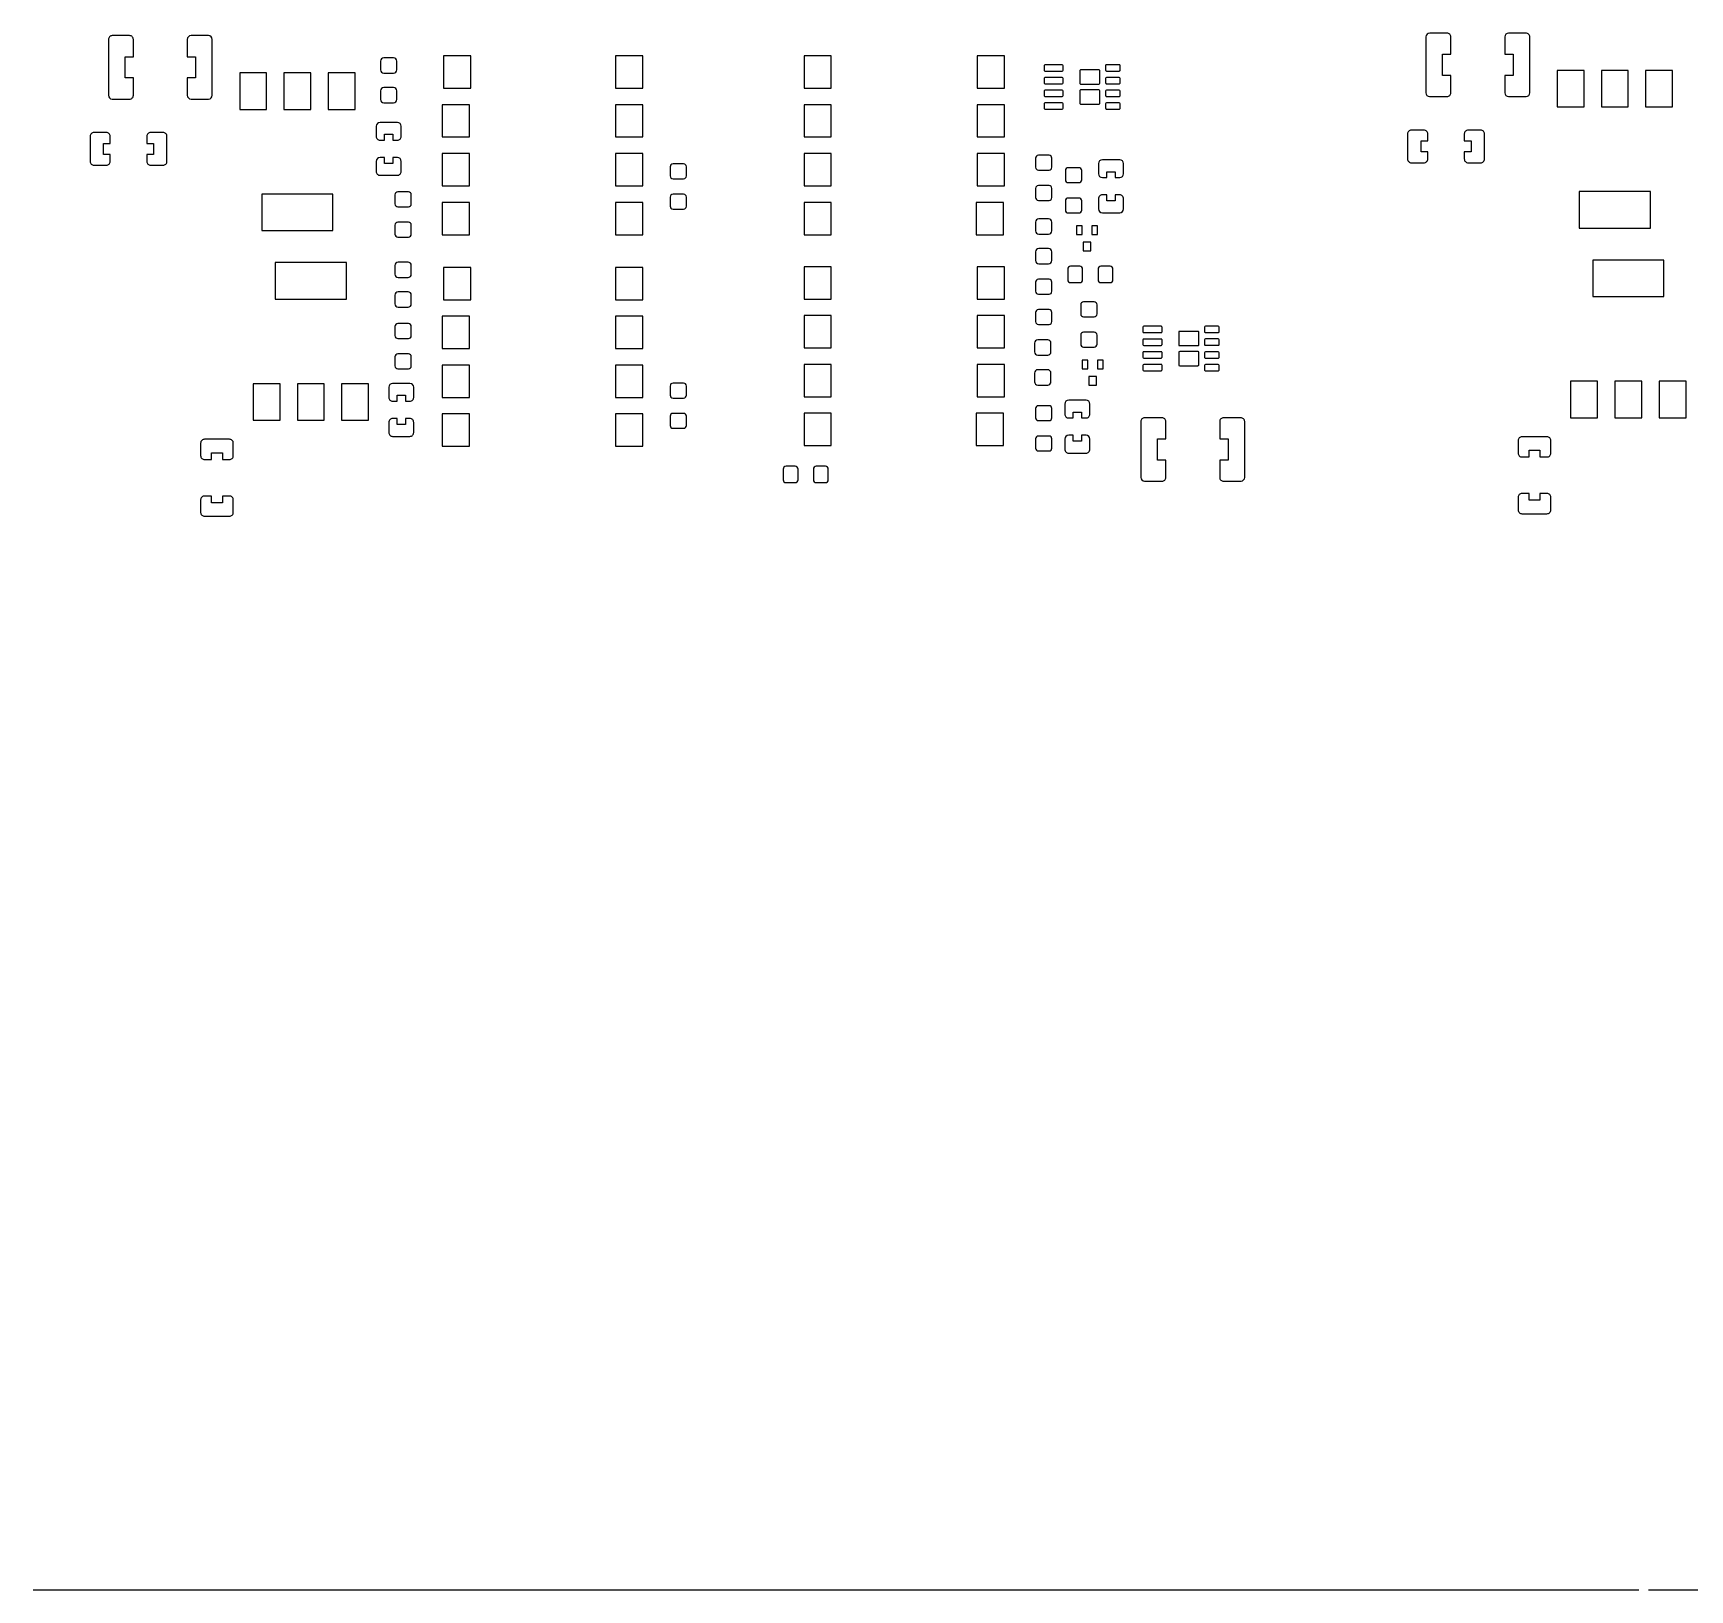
# Model space of a CAD drawing. Extents: x -210 to 210, y -160 to 160.
# Drawn here: x 42.2 to 128.4, y -160 to -79 of the extents above; entities that cross this region are included whole.
import ezdxf

# ---------------------------------------------------------------- set-up
doc = ezdxf.new("R2010")
doc.units = 0
doc.header["$MEASUREMENT"] = 0
doc.layers.get('0').update_dxf_attribs({"linetype": 'CONTINUOUS'})

msp = doc.modelspace()

# ---------------------------------------------------------------- linework, layer by layer
for points in [[(47.463999, -79.38, 0.415073), (47.263999, -79.18), (47.263999, -79.18), (46.365, -79.18), (46.365, -79.18, 0.415151), (46.163999, -79.38), (46.163999, -79.38), (46.163999, -82.28), (46.163999, -82.28, 0.396226), (46.351997, -82.48), (46.351997, -82.48), (47.263999, -82.48), (47.263999, -82.48, 0.415066), (47.463999, -82.28), (47.463999, -82.28), (47.463999, -81.38), (47.463999, -81.38), (47.031001, -81.38), (47.031001, -81.38), (47.031001, -80.28), (47.031001, -80.28), (47.463999, -80.28), (47.463999, -80.28), (47.463999, -79.38)], [(51.565, -79.38, 0.413685), (51.365, -79.18), (51.365, -79.18), (50.463999, -79.18), (50.463999, -79.18, 0.413664), (50.265, -79.38), (50.265, -79.38), (50.265, -80.28), (50.265, -80.28), (50.698003, -80.28), (50.698003, -80.28), (50.698003, -81.38), (50.698003, -81.38), (50.265, -81.38), (50.265, -81.38), (50.265, -82.28), (50.265, -82.28, 0.413628), (50.463999, -82.48), (50.463999, -82.48), (51.376997, -82.48), (51.376997, -82.48, 0.396233), (51.565, -82.28), (51.565, -82.28), (51.565, -79.38)], [(115.974004, -79.25, 0.415137), (115.773994, -79.049995), (115.773994, -79.049995), (114.873994, -79.049995), (114.873994, -79.049995, 0.413678), (114.675, -79.25), (114.675, -79.25), (114.675, -82.15), (114.675, -82.15, 0.396227), (114.862002, -82.35), (114.862002, -82.35), (115.773994, -82.35), (115.773994, -82.35, 0.415101), (115.974004, -82.15), (115.974004, -82.15), (115.974004, -81.249995), (115.974004, -81.249995), (115.540996, -81.249995), (115.540996, -81.249995), (115.540996, -80.15), (115.540996, -80.15), (115.974004, -80.15), (115.974004, -80.15), (115.974004, -79.25)], [(120.073994, -79.25, 0.415109), (119.874004, -79.049995), (119.874004, -79.049995), (118.974004, -79.049995), (118.974004, -79.049995, 0.413692), (118.775, -79.25), (118.775, -79.25), (118.775, -80.15), (118.775, -80.15), (119.207998, -80.15), (119.207998, -80.15), (119.207998, -81.249995), (119.207998, -81.249995), (118.775, -81.249995), (118.775, -81.249995), (118.775, -82.15), (118.775, -82.15, 0.413671), (118.974004, -82.35), (118.974004, -82.35), (119.887002, -82.35), (119.887002, -82.35, 0.39624), (120.073994, -82.15), (120.073994, -82.15), (120.073994, -79.25)], [(61.165, -80.505, 0.404351), (60.996001, -80.33), (60.996001, -80.33), (60.483999, -80.33), (60.483999, -80.33, 0.404472), (60.315, -80.505), (60.315, -80.505), (60.315, -80.955), (60.315, -80.955, 0.40441), (60.483999, -81.13), (60.483999, -81.13), (60.996001, -81.13), (60.996001, -81.13, 0.404313), (61.165, -80.955), (61.165, -80.955), (61.165, -80.505)], [(95.81, -80.744995, 0.41407), (95.76, -80.695005), (95.76, -80.695005), (94.87, -80.695005), (94.87, -80.695005, 0.414528), (94.82, -80.744995), (94.82, -80.744995), (94.82, -80.974995), (94.82, -80.974995, 0.414385), (94.87, -81.024995), (94.87, -81.024995), (95.76, -81.024995), (95.76, -81.024995, 0.413728), (95.81, -80.974995), (95.81, -80.974995), (95.81, -80.744995)], [(97.72, -81.006997, 0.414957), (97.67, -80.957002), (97.67, -80.957002), (96.727998, -80.957002), (96.727998, -80.957002, 0.417177), (96.677998, -81.006997), (96.677998, -81.006997), (96.677998, -81.649995), (96.677998, -81.649995, 0.415961), (96.727998, -81.699995), (96.727998, -81.699995), (97.67, -81.699995), (97.67, -81.699995, 0.413813), (97.72, -81.649995), (97.72, -81.649995), (97.72, -81.006997)], [(98.78, -80.742002, 0.41111), (98.73, -80.692002), (98.73, -80.692002), (98.07, -80.692002), (98.07, -80.692002, 0.4119), (98.02, -80.742002), (98.02, -80.742002), (98.02, -80.972002), (98.02, -80.972002, 0.417404), (98.07, -81.022002), (98.07, -81.022002), (98.73, -81.022002), (98.73, -81.022002, 0.416592), (98.78, -80.972002), (98.78, -80.972002), (98.78, -80.742002)], [(126.24998, -160), (204.99998, -160), (204.99998, -160, 0.414214), (209.99998, -155), (209.99998, -155), (209.99998, -80.249985)], [(95.81, -81.405, 0.414042), (95.76, -81.355), (95.76, -81.355), (94.87, -81.355), (94.87, -81.355, 0.414414), (94.82, -81.405), (94.82, -81.405), (94.82, -81.635), (94.82, -81.635, 0.414471), (94.87, -81.685), (94.87, -81.685), (95.76, -81.685), (95.76, -81.685, 0.413842), (95.81, -81.635), (95.81, -81.635), (95.81, -81.405)], [(98.78, -81.401997, 0.411138), (98.73, -81.352002), (98.73, -81.352002), (98.07, -81.352002), (98.07, -81.352002, 0.411758), (98.02, -81.401997), (98.02, -81.401997), (98.02, -81.632002), (98.02, -81.632002, 0.417345), (98.07, -81.681997), (98.07, -81.681997), (98.73, -81.681997), (98.73, -81.681997, 0.416736), (98.78, -81.632002), (98.78, -81.632002), (98.78, -81.401997)], [(61.165, -82.055, 0.404351), (60.996001, -81.880005), (60.996001, -81.880005), (60.483999, -81.880005), (60.483999, -81.880005, 0.404472), (60.315, -82.055), (60.315, -82.055), (60.315, -82.505), (60.315, -82.505, 0.404402), (60.483999, -82.68), (60.483999, -82.68), (60.996001, -82.68), (60.996001, -82.68, 0.404313), (61.165, -82.505), (61.165, -82.505), (61.165, -82.055)], [(95.81, -82.065, 0.413985), (95.76, -82.015), (95.76, -82.015), (94.87, -82.015), (94.87, -82.015, 0.414385), (94.82, -82.065), (94.82, -82.065), (94.82, -82.295), (94.82, -82.295, 0.4145), (94.87, -82.345), (94.87, -82.345), (95.76, -82.345), (95.76, -82.345, 0.413871), (95.81, -82.295), (95.81, -82.295), (95.81, -82.065)], [(95.81, -82.725, 0.413985), (95.76, -82.675), (95.76, -82.675), (94.87, -82.675), (94.87, -82.675, 0.414442), (94.82, -82.725), (94.82, -82.725), (94.82, -82.955), (94.82, -82.955, 0.4145), (94.87, -83.005), (94.87, -83.005), (95.76, -83.005), (95.76, -83.005, 0.413813), (95.81, -82.955), (95.81, -82.955), (95.81, -82.725)], [(97.72, -82.05, 0.413985), (97.67, -82), (97.67, -82), (96.727998, -82), (96.727998, -82, 0.416337), (96.677998, -82.05), (96.677998, -82.05), (96.677998, -82.693008), (96.677998, -82.693008, 0.416801), (96.727998, -82.742998), (96.727998, -82.742998), (97.67, -82.742998), (97.67, -82.742998, 0.414556), (97.72, -82.693008), (97.72, -82.693008), (97.72, -82.05)], [(98.78, -82.067002, 0.411308), (98.73, -82.016992), (98.73, -82.016992), (98.07, -82.016992), (98.07, -82.016992, 0.411929), (98.02, -82.067002), (98.02, -82.067002), (98.02, -82.297002), (98.02, -82.297002, 0.417375), (98.07, -82.347002), (98.07, -82.347002), (98.73, -82.347002), (98.73, -82.347002, 0.416563), (98.78, -82.297002), (98.78, -82.297002), (98.78, -82.067002)], [(98.78, -82.727002, 0.411194), (98.73, -82.677002), (98.73, -82.677002), (98.07, -82.677002), (98.07, -82.677002, 0.411758), (98.02, -82.727002), (98.02, -82.727002), (98.02, -82.957002), (98.02, -82.957002, 0.417316), (98.07, -83.007002), (98.07, -83.007002), (98.73, -83.007002), (98.73, -83.007002, 0.416735), (98.78, -82.957002), (98.78, -82.957002), (98.78, -82.727002)], [(46.26, -84.42, 0.414314), (46.06, -84.22), (46.06, -84.22), (45.41, -84.22), (45.41, -84.22, 0.41445), (45.21, -84.42), (45.21, -84.42), (45.21, -85.72), (45.21, -85.72, 0.414435), (45.41, -85.92), (45.41, -85.92), (46.06, -85.92), (46.06, -85.92, 0.414299), (46.26, -85.72), (46.26, -85.72), (46.26, -85.352998), (46.26, -85.352998), (45.91, -85.352998), (45.91, -85.352998), (45.91, -84.786992), (45.91, -84.786992), (46.26, -84.786992), (46.26, -84.786992), (46.26, -84.42)], [(49.21, -84.42, 0.414357), (49.01, -84.22), (49.01, -84.22), (48.36, -84.22), (48.36, -84.22, 0.414428), (48.16, -84.42), (48.16, -84.42), (48.16, -84.786992), (48.16, -84.786992), (48.51, -84.786992), (48.51, -84.786992), (48.51, -85.352998), (48.51, -85.352998), (48.16, -85.352998), (48.16, -85.352998), (48.16, -85.72), (48.16, -85.72, 0.414414), (48.36, -85.92), (48.36, -85.92), (49.01, -85.92), (49.01, -85.92, 0.414342), (49.21, -85.72), (49.21, -85.72), (49.21, -84.42)], [(61.39, -83.892002, 0.413692), (61.19, -83.692002), (61.19, -83.692002), (60.29, -83.692002), (60.29, -83.692002, 0.413685), (60.09, -83.892002), (60.09, -83.892002), (60.09, -84.417002), (60.09, -84.417002, 0.415109), (60.29, -84.616992), (60.29, -84.616992), (60.522998, -84.616992), (60.522998, -84.616992), (60.522998, -84.308994), (60.522998, -84.308994), (60.957002, -84.308994), (60.957002, -84.308994), (60.957002, -84.616992), (60.957002, -84.616992), (61.19, -84.616992), (61.19, -84.616992, 0.415094), (61.39, -84.417002), (61.39, -84.417002), (61.39, -83.892002)], [(114.77, -84.29, 0.414371), (114.57, -84.09), (114.57, -84.09), (113.92, -84.09), (113.92, -84.09, 0.414428), (113.72, -84.29), (113.72, -84.29), (113.72, -85.59), (113.72, -85.59, 0.4144), (113.92, -85.79), (113.92, -85.79), (114.57, -85.79), (114.57, -85.79, 0.414342), (114.77, -85.59), (114.77, -85.59), (114.77, -85.222998), (114.77, -85.222998), (114.42, -85.222998), (114.42, -85.222998), (114.42, -84.657002), (114.42, -84.657002), (114.77, -84.657002), (114.77, -84.657002), (114.77, -84.29)], [(117.72, -84.29, 0.4144), (117.52, -84.09), (117.52, -84.09), (116.87, -84.09), (116.87, -84.09, 0.414428), (116.67, -84.29), (116.67, -84.29), (116.67, -84.657002), (116.67, -84.657002), (117.02, -84.657002), (117.02, -84.657002), (117.02, -85.222998), (117.02, -85.222998), (116.67, -85.222998), (116.67, -85.222998), (116.67, -85.59), (116.67, -85.59, 0.414371), (116.87, -85.79), (116.87, -85.79), (117.52, -85.79), (117.52, -85.79, 0.414371), (117.72, -85.59), (117.72, -85.59), (117.72, -84.29)], [(61.39, -85.717002, 0.413677), (61.19, -85.516992), (61.19, -85.516992), (60.957002, -85.516992), (60.957002, -85.516992), (60.957002, -85.826006), (60.957002, -85.826006), (60.522998, -85.826006), (60.522998, -85.826006), (60.522998, -85.516992), (60.522998, -85.516992), (60.29, -85.516992), (60.29, -85.516992, 0.413677), (60.09, -85.717002), (60.09, -85.717002), (60.09, -86.242002), (60.09, -86.242002, 0.41513), (60.29, -86.442998), (60.29, -86.442998), (61.19, -86.442998), (61.19, -86.442998, 0.415122), (61.39, -86.242002), (61.39, -86.242002), (61.39, -85.717002)], [(76.225, -86, 0.414185), (76.075005, -85.85), (76.075005, -85.85), (75.525, -85.85), (75.525, -85.85, 0.414242), (75.375, -86), (75.375, -86), (75.375, -86.475), (75.375, -86.475, 0.414214), (75.525, -86.625), (75.525, -86.625), (76.075005, -86.625), (76.075005, -86.625, 0.414147), (76.225, -86.475), (76.225, -86.475), (76.225, -86)], [(95.225, -85.55, 0.414175), (95.075, -85.4), (95.075, -85.4), (94.525, -85.4), (94.525, -85.4, 0.41429), (94.375, -85.55), (94.375, -85.55), (94.375, -86.025), (94.375, -86.025, 0.414252), (94.525, -86.175), (94.525, -86.175), (95.075, -86.175), (95.075, -86.175, 0.41408), (95.225, -86.025), (95.225, -86.025), (95.225, -85.55)], [(96.775, -86.2, 0.414175), (96.625, -86.05), (96.625, -86.05), (96.075, -86.05), (96.075, -86.05, 0.414252), (95.925, -86.2), (95.925, -86.2), (95.925, -86.675), (95.925, -86.675, 0.414214), (96.075, -86.825), (96.075, -86.825), (96.625, -86.825), (96.625, -86.825, 0.414118), (96.775, -86.675), (96.775, -86.675), (96.775, -86.2)], [(98.95, -85.837002, 0.413642), (98.75, -85.637998), (98.75, -85.637998), (97.85, -85.637998), (97.85, -85.637998, 0.413685), (97.65, -85.837002), (97.65, -85.837002), (97.65, -86.362998), (97.65, -86.362998, 0.413714), (97.85, -86.562002), (97.85, -86.562002), (98.082998, -86.562002), (98.082998, -86.562002), (98.082998, -86.254004), (98.082998, -86.254004), (98.517002, -86.254004), (98.517002, -86.254004), (98.517002, -86.562002), (98.517002, -86.562002), (98.75, -86.562002), (98.75, -86.562002, 0.413642), (98.95, -86.362998), (98.95, -86.362998), (98.95, -85.837002)], [(95.225, -87.125, 0.414156), (95.075, -86.975), (95.075, -86.975), (94.525, -86.975), (94.525, -86.975, 0.414271), (94.375, -87.125), (94.375, -87.125), (94.375, -87.6), (94.375, -87.6, 0.414271), (94.525, -87.75), (94.525, -87.75), (95.075, -87.75), (95.075, -87.75, 0.414118), (95.225, -87.6), (95.225, -87.6), (95.225, -87.125)], [(61.915, -87.455, 0.414223), (61.765, -87.305), (61.765, -87.305), (61.215, -87.305), (61.215, -87.305, 0.414252), (61.065, -87.455), (61.065, -87.455), (61.065, -87.93), (61.065, -87.93, 0.414214), (61.215, -88.08), (61.215, -88.08), (61.765, -88.08), (61.765, -88.08, 0.414166), (61.915, -87.93), (61.915, -87.93), (61.915, -87.455)], [(76.225, -87.575, 0.414137), (76.075005, -87.425), (76.075005, -87.425), (75.525, -87.425), (75.525, -87.425, 0.414242), (75.375, -87.575), (75.375, -87.575), (75.375, -88.05), (75.375, -88.05, 0.414223), (75.525, -88.2), (75.525, -88.2), (76.075005, -88.2), (76.075005, -88.2, 0.414166), (76.225, -88.05), (76.225, -88.05), (76.225, -87.575)], [(96.775, -87.775, 0.414175), (96.625, -87.625), (96.625, -87.625), (96.075, -87.625), (96.075, -87.625, 0.414252), (95.925, -87.775), (95.925, -87.775), (95.925, -88.25), (95.925, -88.25, 0.414214), (96.075, -88.4), (96.075, -88.4), (96.625, -88.4), (96.625, -88.4, 0.414118), (96.775, -88.25), (96.775, -88.25), (96.775, -87.775)], [(98.95, -87.662998, 0.415101), (98.75, -87.462002), (98.75, -87.462002), (98.517002, -87.462002), (98.517002, -87.462002), (98.517002, -87.770996), (98.517002, -87.770996), (98.082998, -87.770996), (98.082998, -87.770996), (98.082998, -87.462002), (98.082998, -87.462002), (97.85, -87.462002), (97.85, -87.462002, 0.415173), (97.65, -87.662998), (97.65, -87.662998), (97.65, -88.187998), (97.65, -88.187998, 0.413699), (97.85, -88.388008), (97.85, -88.388008), (98.75, -88.388008), (98.75, -88.388008, 0.413656), (98.95, -88.187998), (98.95, -88.187998), (98.95, -87.662998)], [(95.225, -88.875, 0.404392), (95.055996, -88.7), (95.055996, -88.7), (94.544004, -88.7), (94.544004, -88.7, 0.404457), (94.375, -88.875), (94.375, -88.875), (94.375, -89.325), (94.375, -89.325, 0.404426), (94.544004, -89.5), (94.544004, -89.5), (95.055996, -89.5), (95.055996, -89.5, 0.404329), (95.225, -89.325), (95.225, -89.325), (95.225, -88.875)], [(61.915, -89.03, 0.414185), (61.765, -88.88), (61.765, -88.88), (61.215, -88.88), (61.215, -88.88, 0.414233), (61.065, -89.03), (61.065, -89.03), (61.065, -89.505), (61.065, -89.505, 0.414233), (61.215, -89.655), (61.215, -89.655), (61.765, -89.655), (61.765, -89.655, 0.414185), (61.915, -89.505), (61.915, -89.505), (61.915, -89.03)], [(95.225, -90.425, 0.404392), (95.055996, -90.25), (95.055996, -90.25), (94.544004, -90.25), (94.544004, -90.25, 0.404457), (94.375, -90.425), (94.375, -90.425), (94.375, -90.875), (94.375, -90.875, 0.404426), (94.544004, -91.05), (94.544004, -91.05), (95.055996, -91.05), (95.055996, -91.05, 0.404329), (95.225, -90.875), (95.225, -90.875), (95.225, -90.425)], [(61.915, -91.13, 0.404359), (61.746001, -90.955), (61.746001, -90.955), (61.233999, -90.955), (61.233999, -90.955, 0.404457), (61.065, -91.13), (61.065, -91.13), (61.065, -91.58), (61.065, -91.58, 0.404402), (61.233999, -91.755), (61.233999, -91.755), (61.746001, -91.755), (61.746001, -91.755, 0.404313), (61.915, -91.58), (61.915, -91.58), (61.915, -91.13)], [(96.825, -91.325, 0.414175), (96.675, -91.175), (96.675, -91.175), (96.2, -91.175), (96.2, -91.175, 0.414233), (96.05, -91.325), (96.05, -91.325), (96.05, -91.875), (96.05, -91.875, 0.414233), (96.2, -92.025), (96.2, -92.025), (96.675, -92.025), (96.675, -92.025, 0.414099), (96.825, -91.875), (96.825, -91.875), (96.825, -91.325)], [(98.4, -91.325, 0.414156), (98.25, -91.175), (98.25, -91.175), (97.775, -91.175), (97.775, -91.175, 0.414309), (97.625, -91.325), (97.625, -91.325), (97.625, -91.875), (97.625, -91.875, 0.414252), (97.775, -92.025), (97.775, -92.025), (98.25, -92.025), (98.25, -92.025, 0.414118), (98.4, -91.875), (98.4, -91.875), (98.4, -91.325)], [(95.225, -92, 0.414175), (95.075, -91.85), (95.075, -91.85), (94.525, -91.85), (94.525, -91.85, 0.414309), (94.375, -92), (94.375, -92), (94.375, -92.475), (94.375, -92.475, 0.414252), (94.525, -92.625), (94.525, -92.625), (95.075, -92.625), (95.075, -92.625, 0.414099), (95.225, -92.475), (95.225, -92.475), (95.225, -92)], [(61.915, -92.68, 0.404344), (61.746001, -92.505), (61.746001, -92.505), (61.233999, -92.505), (61.233999, -92.505, 0.404457), (61.065, -92.68), (61.065, -92.68), (61.065, -93.13), (61.065, -93.13, 0.404402), (61.233999, -93.305), (61.233999, -93.305), (61.746001, -93.305), (61.746001, -93.305, 0.404313), (61.915, -93.13), (61.915, -93.13), (61.915, -92.68)], [(97.575, -93.175, 0.414175), (97.425, -93.025), (97.425, -93.025), (96.875, -93.025), (96.875, -93.025, 0.414328), (96.725, -93.175), (96.725, -93.175), (96.725, -93.65), (96.725, -93.65, 0.414252), (96.875, -93.8), (96.875, -93.8), (97.425, -93.8), (97.425, -93.8, 0.414137), (97.575, -93.65), (97.575, -93.65), (97.575, -93.175)], [(95.225, -93.575, 0.414137), (95.075, -93.425), (95.075, -93.425), (94.525, -93.425), (94.525, -93.425, 0.41429), (94.375, -93.575), (94.375, -93.575), (94.375, -94.05), (94.375, -94.05, 0.414271), (94.525, -94.2), (94.525, -94.2), (95.075, -94.2), (95.075, -94.2, 0.414099), (95.225, -94.05), (95.225, -94.05), (95.225, -93.575)], [(61.915, -94.305, 0.414214), (61.765, -94.155), (61.765, -94.155), (61.215, -94.155), (61.215, -94.155, 0.414233), (61.065, -94.305), (61.065, -94.305), (61.065, -94.78), (61.065, -94.78, 0.414223), (61.215, -94.93), (61.215, -94.93), (61.765, -94.93), (61.765, -94.93, 0.414194), (61.915, -94.78), (61.915, -94.78), (61.915, -94.305)], [(97.575, -94.75, 0.414175), (97.425, -94.6), (97.425, -94.6), (96.875, -94.6), (96.875, -94.6, 0.414328), (96.725, -94.75), (96.725, -94.75), (96.725, -95.225), (96.725, -95.225, 0.414233), (96.875, -95.375), (96.875, -95.375), (97.425, -95.375), (97.425, -95.375, 0.414137), (97.575, -95.225), (97.575, -95.225), (97.575, -94.75)], [(100.952002, -94.345, 0.416911), (100.902002, -94.295), (100.902002, -94.295), (100.011992, -94.295), (100.011992, -94.295, 0.411646), (99.961992, -94.345), (99.961992, -94.345), (99.961992, -94.575), (99.961992, -94.575, 0.411534), (100.011992, -94.625), (100.011992, -94.625), (100.902002, -94.625), (100.902002, -94.625, 0.416911), (100.952002, -94.575), (100.952002, -94.575), (100.952002, -94.345)], [(102.862002, -94.607002, 0.4179), (102.812002, -94.557002), (102.812002, -94.557002), (101.87, -94.557002), (101.87, -94.557002, 0.414039), (101.82, -94.607002), (101.82, -94.607002), (101.82, -95.25), (101.82, -95.25, 0.413242), (101.87, -95.3), (101.87, -95.3), (102.812002, -95.3), (102.812002, -95.3, 0.417142), (102.862002, -95.25), (102.862002, -95.25), (102.862002, -94.607002)], [(103.922002, -94.342002, 0.414073), (103.872002, -94.292002), (103.872002, -94.292002), (103.212002, -94.292002), (103.212002, -94.292002, 0.408783), (103.162002, -94.342002), (103.162002, -94.342002), (103.162002, -94.572002), (103.162002, -94.572002, 0.414243), (103.212002, -94.622002), (103.212002, -94.622002), (103.872002, -94.622002), (103.872002, -94.622002, 0.419827), (103.922002, -94.572002), (103.922002, -94.572002), (103.922002, -94.342002)], [(95.175, -95.175, 0.404376), (95.005996, -95), (95.005996, -95), (94.494004, -95), (94.494004, -95, 0.404425), (94.325, -95.175), (94.325, -95.175), (94.325, -95.625), (94.325, -95.625, 0.404377), (94.494004, -95.8), (94.494004, -95.8), (95.005996, -95.8), (95.005996, -95.8, 0.404345), (95.175, -95.625), (95.175, -95.625), (95.175, -95.175)], [(100.952002, -95.005, 0.41697), (100.902002, -94.955), (100.902002, -94.955), (100.011992, -94.955), (100.011992, -94.955, 0.411646), (99.961992, -95.005), (99.961992, -95.005), (99.961992, -95.235), (99.961992, -95.235, 0.411534), (100.011992, -95.285), (100.011992, -95.285), (100.902002, -95.285), (100.902002, -95.285, 0.416911), (100.952002, -95.235), (100.952002, -95.235), (100.952002, -95.005)], [(100.952002, -95.665, 0.416911), (100.902002, -95.615), (100.902002, -95.615), (100.011992, -95.615), (100.011992, -95.615, 0.411646), (99.961992, -95.665), (99.961992, -95.665), (99.961992, -95.895), (99.961992, -95.895, 0.411477), (100.011992, -95.945), (100.011992, -95.945), (100.902002, -95.945), (100.902002, -95.945, 0.416969), (100.952002, -95.895), (100.952002, -95.895), (100.952002, -95.665)], [(102.862002, -95.65, 0.416911), (102.812002, -95.6), (102.812002, -95.6), (101.87, -95.6), (101.87, -95.6, 0.413185), (101.82, -95.65), (101.82, -95.65), (101.82, -96.292998), (101.82, -96.292998, 0.414096), (101.87, -96.343008), (101.87, -96.343008), (102.812002, -96.343008), (102.812002, -96.343008, 0.418015), (102.862002, -96.292998), (102.862002, -96.292998), (102.862002, -95.65)], [(103.922002, -95.002002, 0.414016), (103.872002, -94.952002), (103.872002, -94.952002), (103.212002, -94.952002), (103.212002, -94.952002, 0.408839), (103.162002, -95.002002), (103.162002, -95.002002), (103.162002, -95.232002), (103.162002, -95.232002, 0.414243), (103.212002, -95.282002), (103.212002, -95.282002), (103.872002, -95.282002), (103.872002, -95.282002, 0.419827), (103.922002, -95.232002), (103.922002, -95.232002), (103.922002, -95.002002)], [(103.922002, -95.667002, 0.414073), (103.872002, -95.616992), (103.872002, -95.616992), (103.212002, -95.616992), (103.212002, -95.616992, 0.408784), (103.162002, -95.667002), (103.162002, -95.667002), (103.162002, -95.896992), (103.162002, -95.896992, 0.4143), (103.212002, -95.947002), (103.212002, -95.947002), (103.872002, -95.947002), (103.872002, -95.947002, 0.419885), (103.922002, -95.896992), (103.922002, -95.896992), (103.922002, -95.667002)], [(61.915, -95.88, 0.414204), (61.765, -95.73), (61.765, -95.73), (61.215, -95.73), (61.215, -95.73, 0.414252), (61.065, -95.88), (61.065, -95.88), (61.065, -96.355), (61.065, -96.355, 0.414214), (61.215, -96.505), (61.215, -96.505), (61.765, -96.505), (61.765, -96.505, 0.414194), (61.915, -96.355), (61.915, -96.355), (61.915, -95.88)], [(100.952002, -96.325, 0.416911), (100.902002, -96.275), (100.902002, -96.275), (100.011992, -96.275), (100.011992, -96.275, 0.41159), (99.961992, -96.325), (99.961992, -96.325), (99.961992, -96.555), (99.961992, -96.555, 0.411477), (100.011992, -96.605), (100.011992, -96.605), (100.902002, -96.605), (100.902002, -96.605, 0.416911), (100.952002, -96.555), (100.952002, -96.555), (100.952002, -96.325)], [(103.922002, -96.327002, 0.414073), (103.872002, -96.277002), (103.872002, -96.277002), (103.212002, -96.277002), (103.212002, -96.277002, 0.408783), (103.162002, -96.327002), (103.162002, -96.327002), (103.162002, -96.557002), (103.162002, -96.557002, 0.4143), (103.212002, -96.607002), (103.212002, -96.607002), (103.872002, -96.607002), (103.872002, -96.607002, 0.419885), (103.922002, -96.557002), (103.922002, -96.557002), (103.922002, -96.327002)], [(62.04, -97.467002, 0.41362), (61.84, -97.267002), (61.84, -97.267002), (60.94, -97.267002), (60.94, -97.267002, 0.41372), (60.74, -97.467002), (60.74, -97.467002), (60.74, -97.992002), (60.74, -97.992002, 0.415137), (60.94, -98.192002), (60.94, -98.192002), (61.172998, -98.192002), (61.172998, -98.192002), (61.172998, -97.884004), (61.172998, -97.884004), (61.606997, -97.884004), (61.606997, -97.884004), (61.606997, -98.192002), (61.606997, -98.192002), (61.84, -98.192002), (61.84, -98.192002, 0.415058), (62.04, -97.992002), (62.04, -97.992002), (62.04, -97.467002)], [(76.225, -97.4, 0.414166), (76.075005, -97.25), (76.075005, -97.25), (75.525, -97.25), (75.525, -97.25, 0.414233), (75.375, -97.4), (75.375, -97.4), (75.375, -97.875), (75.375, -97.875, 0.414214), (75.525, -98.025), (75.525, -98.025), (76.075005, -98.025), (76.075005, -98.025, 0.414194), (76.225, -97.875), (76.225, -97.875), (76.225, -97.4)], [(95.175, -96.725, 0.40436), (95.005996, -96.55), (95.005996, -96.55), (94.494004, -96.55), (94.494004, -96.55, 0.404441), (94.325, -96.725), (94.325, -96.725), (94.325, -97.175), (94.325, -97.175, 0.404393), (94.494004, -97.35), (94.494004, -97.35), (95.005996, -97.35), (95.005996, -97.35, 0.404376), (95.175, -97.175), (95.175, -97.175), (95.175, -96.725)], [(97.2, -98.337002, 0.413656), (97, -98.137002), (97, -98.137002), (96.1, -98.137002), (96.1, -98.137002, 0.413699), (95.9, -98.337002), (95.9, -98.337002), (95.9, -98.862002), (95.9, -98.862002, 0.415159), (96.1, -99.062002), (96.1, -99.062002), (96.332998, -99.062002), (96.332998, -99.062002), (96.332998, -98.753994), (96.332998, -98.753994), (96.767002, -98.753994), (96.767002, -98.753994), (96.767002, -99.062002), (96.767002, -99.062002), (97, -99.062002), (97, -99.062002, 0.415073), (97.2, -98.862002), (97.2, -98.862002), (97.2, -98.337002)], [(76.225, -98.975, 0.414185), (76.075005, -98.825), (76.075005, -98.825), (75.525, -98.825), (75.525, -98.825, 0.414233), (75.375, -98.975), (75.375, -98.975), (75.375, -99.45), (75.375, -99.45, 0.414214), (75.525, -99.6), (75.525, -99.6), (76.075005, -99.6), (76.075005, -99.6, 0.414194), (76.225, -99.45), (76.225, -99.45), (76.225, -98.975)], [(95.225, -98.575, 0.414175), (95.075, -98.425), (95.075, -98.425), (94.525, -98.425), (94.525, -98.425, 0.41429), (94.375, -98.575), (94.375, -98.575), (94.375, -99.05), (94.375, -99.05, 0.414252), (94.525, -99.2), (94.525, -99.2), (95.075, -99.2), (95.075, -99.2, 0.41408), (95.225, -99.05), (95.225, -99.05), (95.225, -98.575)], [(101.15, -99.25, 0.414385), (100.95, -99.05), (100.95, -99.05), (100.05, -99.05), (100.05, -99.05, 0.4144), (99.85, -99.25), (99.85, -99.25), (99.85, -102.15), (99.85, -102.15, 0.39555), (100.037002, -102.35), (100.037002, -102.35), (100.95, -102.35), (100.95, -102.35, 0.414357), (101.15, -102.15), (101.15, -102.15), (101.15, -101.25), (101.15, -101.25), (100.717002, -101.25), (100.717002, -101.25), (100.717002, -100.15), (100.717002, -100.15), (101.15, -100.15), (101.15, -100.15), (101.15, -99.25)], [(105.25, -99.25, 0.414414), (105.05, -99.05), (105.05, -99.05), (104.15, -99.05), (104.15, -99.05, 0.414414), (103.95, -99.25), (103.95, -99.25), (103.95, -100.15), (103.95, -100.15), (104.382998, -100.15), (104.382998, -100.15), (104.382998, -101.25), (104.382998, -101.25), (103.95, -101.25), (103.95, -101.25), (103.95, -102.15), (103.95, -102.15, 0.414371), (104.15, -102.35), (104.15, -102.35), (105.062998, -102.35), (105.062998, -102.35, 0.39544), (105.25, -102.15), (105.25, -102.15), (105.25, -99.25)], [(62.04, -99.292998, 0.415058), (61.84, -99.092002), (61.84, -99.092002), (61.606997, -99.092002), (61.606997, -99.092002), (61.606997, -99.400996), (61.606997, -99.400996), (61.172998, -99.400996), (61.172998, -99.400996), (61.172998, -99.092002), (61.172998, -99.092002), (60.94, -99.092002), (60.94, -99.092002, 0.415165), (60.74, -99.292998), (60.74, -99.292998), (60.74, -99.817002), (60.74, -99.817002, 0.415165), (60.94, -100.017998), (60.94, -100.017998), (61.84, -100.017998), (61.84, -100.017998, 0.415087), (62.04, -99.817002), (62.04, -99.817002), (62.04, -99.292998)], [(52.66, -100.37, 0.414378), (52.46, -100.17), (52.46, -100.17), (51.16, -100.17), (51.16, -100.17, 0.41445), (50.96, -100.37), (50.96, -100.37), (50.96, -101.02), (50.96, -101.02, 0.414421), (51.16, -101.22), (51.16, -101.22), (51.527002, -101.22), (51.527002, -101.22), (51.527002, -100.87), (51.527002, -100.87), (52.092998, -100.87), (52.092998, -100.87), (52.092998, -101.22), (52.092998, -101.22), (52.46, -101.22), (52.46, -101.22, 0.414378), (52.66, -101.02), (52.66, -101.02), (52.66, -100.37)], [(95.225, -100.15, 0.414175), (95.075, -100), (95.075, -100), (94.525, -100), (94.525, -100, 0.414309), (94.375, -100.15), (94.375, -100.15), (94.375, -100.625), (94.375, -100.625, 0.414252), (94.525, -100.775), (94.525, -100.775), (95.075, -100.775), (95.075, -100.775, 0.41408), (95.225, -100.625), (95.225, -100.625), (95.225, -100.15)], [(97.2, -100.162002, 0.413656), (97, -99.961992), (97, -99.961992), (96.767002, -99.961992), (96.767002, -99.961992), (96.767002, -100.271006), (96.767002, -100.271006), (96.332998, -100.271006), (96.332998, -100.271006), (96.332998, -99.961992), (96.332998, -99.961992), (96.1, -99.961992), (96.1, -99.961992, 0.413727), (95.9, -100.162002), (95.9, -100.162002), (95.9, -100.687002), (95.9, -100.687002, 0.415144), (96.1, -100.887998), (96.1, -100.887998), (97, -100.887998), (97, -100.887998, 0.415101), (97.2, -100.687002), (97.2, -100.687002), (97.2, -100.162002)], [(121.17, -100.24, 0.414414), (120.97, -100.04), (120.97, -100.04), (119.67, -100.04), (119.67, -100.04, 0.414414), (119.47, -100.24), (119.47, -100.24), (119.47, -100.89), (119.47, -100.89, 0.414385), (119.67, -101.09), (119.67, -101.09), (120.036992, -101.09), (120.036992, -101.09), (120.036992, -100.74), (120.036992, -100.74), (120.602998, -100.74), (120.602998, -100.74), (120.602998, -101.09), (120.602998, -101.09), (120.97, -101.09), (120.97, -101.09, 0.414385), (121.17, -100.89), (121.17, -100.89), (121.17, -100.24)], [(82.025, -101.725, 0.414166), (81.874995, -101.575), (81.874995, -101.575), (81.4, -101.575), (81.4, -101.575, 0.414223), (81.249995, -101.725), (81.249995, -101.725), (81.249995, -102.275), (81.249995, -102.275, 0.414242), (81.4, -102.425), (81.4, -102.425), (81.874995, -102.425), (81.874995, -102.425, 0.414137), (82.025, -102.275), (82.025, -102.275), (82.025, -101.725)], [(83.6, -101.725, 0.414194), (83.45, -101.575), (83.45, -101.575), (82.975, -101.575), (82.975, -101.575, 0.414233), (82.825, -101.725), (82.825, -101.725), (82.825, -102.275), (82.825, -102.275, 0.414233), (82.975, -102.425), (82.975, -102.425), (83.45, -102.425), (83.45, -102.425, 0.414194), (83.6, -102.275), (83.6, -102.275), (83.6, -101.725)], [(52.66, -103.32, 0.414392), (52.46, -103.12), (52.46, -103.12), (52.092998, -103.12), (52.092998, -103.12), (52.092998, -103.47), (52.092998, -103.47), (51.527002, -103.47), (51.527002, -103.47), (51.527002, -103.12), (51.527002, -103.12), (51.16, -103.12), (51.16, -103.12, 0.414421), (50.96, -103.32), (50.96, -103.32), (50.96, -103.97), (50.96, -103.97, 0.414435), (51.16, -104.17), (51.16, -104.17), (52.46, -104.17), (52.46, -104.17, 0.414364), (52.66, -103.97), (52.66, -103.97), (52.66, -103.32)], [(121.17, -103.19, 0.414414), (120.97, -102.99), (120.97, -102.99), (120.602998, -102.99), (120.602998, -102.99), (120.602998, -103.34), (120.602998, -103.34), (120.036992, -103.34), (120.036992, -103.34), (120.036992, -102.99), (120.036992, -102.99), (119.67, -102.99), (119.67, -102.99, 0.414428), (119.47, -103.19), (119.47, -103.19), (119.47, -103.84), (119.47, -103.84, 0.414371), (119.67, -104.04), (119.67, -104.04), (120.97, -104.04), (120.97, -104.04, 0.414385), (121.17, -103.84), (121.17, -103.84), (121.17, -103.19)]]:
    msp.add_lwpolyline(points, format="xyb")
for points in [[(65.004995, -80.23), (63.585, -80.23), (63.585, -80.23), (63.585, -81.91), (63.585, -81.91), (65.004995, -81.91), (65.004995, -81.91), (65.004995, -80.23)], [(73.955, -80.23), (72.535, -80.23), (72.535, -80.23), (72.535, -81.91), (72.535, -81.91), (73.955, -81.91), (73.955, -81.91), (73.955, -80.23)], [(83.755, -80.23), (82.335, -80.23), (82.335, -80.23), (82.335, -81.91), (82.335, -81.91), (83.755, -81.91), (83.755, -81.91), (83.755, -80.23)], [(92.765, -80.23), (91.345, -80.23), (91.345, -80.23), (91.345, -81.91), (91.345, -81.91), (92.765, -81.91), (92.765, -81.91), (92.765, -80.23)], [(54.39, -81.116997), (52.99, -81.116997), (52.99, -81.116997), (52.99, -83.017002), (52.99, -83.017002), (54.39, -83.017002), (54.39, -83.017002), (54.39, -81.116997)], [(56.69, -81.116997), (55.29, -81.116997), (55.29, -81.116997), (55.29, -83.017002), (55.29, -83.017002), (56.69, -83.017002), (56.69, -83.017002), (56.69, -81.116997)], [(58.99, -81.116997), (57.59, -81.116997), (57.59, -81.116997), (57.59, -83.017002), (57.59, -83.017002), (58.99, -83.017002), (58.99, -83.017002), (58.99, -81.116997)], [(122.9, -80.986997), (121.5, -80.986997), (121.5, -80.986997), (121.5, -82.887002), (121.5, -82.887002), (122.9, -82.887002), (122.9, -82.887002), (122.9, -80.986997)], [(125.2, -80.986997), (123.8, -80.986997), (123.8, -80.986997), (123.8, -82.887002), (123.8, -82.887002), (125.2, -82.887002), (125.2, -82.887002), (125.2, -80.986997)], [(127.5, -80.986997), (126.1, -80.986997), (126.1, -80.986997), (126.1, -82.887002), (126.1, -82.887002), (127.5, -82.887002), (127.5, -82.887002), (127.5, -80.986997)], [(64.944995, -82.77), (63.525, -82.77), (63.525, -82.77), (63.525, -84.45), (63.525, -84.45), (64.944995, -84.45), (64.944995, -84.45), (64.944995, -82.77)], [(73.955, -82.77), (72.535, -82.77), (72.535, -82.77), (72.535, -84.45), (72.535, -84.45), (73.955, -84.45), (73.955, -84.45), (73.955, -82.77)], [(83.755, -82.77), (82.335, -82.77), (82.335, -82.77), (82.335, -84.45), (82.335, -84.45), (83.755, -84.45), (83.755, -84.45), (83.755, -82.77)], [(92.765, -82.77), (91.345, -82.77), (91.345, -82.77), (91.345, -84.45), (91.345, -84.45), (92.765, -84.45), (92.765, -84.45), (92.765, -82.77)], [(64.944995, -85.31), (63.525, -85.31), (63.525, -85.31), (63.525, -86.99), (63.525, -86.99), (64.944995, -86.99), (64.944995, -86.99), (64.944995, -85.31)], [(73.955, -85.31), (72.535, -85.31), (72.535, -85.31), (72.535, -86.99), (72.535, -86.99), (73.955, -86.99), (73.955, -86.99), (73.955, -85.31)], [(83.755, -85.31), (82.335, -85.31), (82.335, -85.31), (82.335, -86.99), (82.335, -86.99), (83.755, -86.99), (83.755, -86.99), (83.755, -85.31)], [(92.765, -85.31), (91.345, -85.31), (91.345, -85.31), (91.345, -86.99), (91.345, -86.99), (92.765, -86.99), (92.765, -86.99), (92.765, -85.31)], [(57.84, -87.417002), (54.14, -87.417002), (54.14, -87.417002), (54.14, -89.317998), (54.14, -89.317998), (57.84, -89.317998), (57.84, -89.317998), (57.84, -87.417002)], [(64.944995, -87.85), (63.525, -87.85), (63.525, -87.85), (63.525, -89.53), (63.525, -89.53), (64.944995, -89.53), (64.944995, -89.53), (64.944995, -87.85)], [(73.955, -87.85), (72.535, -87.85), (72.535, -87.85), (72.535, -89.53), (72.535, -89.53), (73.955, -89.53), (73.955, -89.53), (73.955, -87.85)], [(83.755, -87.85), (82.335, -87.85), (82.335, -87.85), (82.335, -89.53), (82.335, -89.53), (83.755, -89.53), (83.755, -89.53), (83.755, -87.85)], [(92.705, -87.85), (91.285, -87.85), (91.285, -87.85), (91.285, -89.53), (91.285, -89.53), (92.705, -89.53), (92.705, -89.53), (92.705, -87.85)], [(126.35, -87.287002), (122.65, -87.287002), (122.65, -87.287002), (122.65, -89.186992), (122.65, -89.186992), (126.35, -89.186992), (126.35, -89.186992), (126.35, -87.287002)], [(96.8, -89.075), (96.5, -89.075), (96.5, -89.075), (96.5, -89.525), (96.5, -89.525), (96.8, -89.525), (96.8, -89.525), (96.8, -89.075)], [(97.6, -89.075), (97.3, -89.075), (97.3, -89.075), (97.3, -89.525), (97.3, -89.525), (97.6, -89.525), (97.6, -89.525), (97.6, -89.075)], [(97.25, -89.925), (96.85, -89.925), (96.85, -89.925), (96.85, -90.375), (96.85, -90.375), (97.25, -90.375), (97.25, -90.375), (97.25, -89.925)], [(58.54, -90.98), (54.84, -90.98), (54.84, -90.98), (54.84, -92.88), (54.84, -92.88), (58.54, -92.88), (58.54, -92.88), (58.54, -90.98)], [(65.004995, -91.23), (63.585, -91.23), (63.585, -91.23), (63.585, -92.91), (63.585, -92.91), (65.004995, -92.91), (65.004995, -92.91), (65.004995, -91.23)], [(73.955, -91.23), (72.535, -91.23), (72.535, -91.23), (72.535, -92.91), (72.535, -92.91), (73.955, -92.91), (73.955, -92.91), (73.955, -91.23)], [(83.755, -91.2), (82.335, -91.2), (82.335, -91.2), (82.335, -92.88), (82.335, -92.88), (83.755, -92.88), (83.755, -92.88), (83.755, -91.2)], [(92.765, -91.2), (91.345, -91.2), (91.345, -91.2), (91.345, -92.88), (91.345, -92.88), (92.765, -92.88), (92.765, -92.88), (92.765, -91.2)], [(127.05, -90.85), (123.35, -90.85), (123.35, -90.85), (123.35, -92.75), (123.35, -92.75), (127.05, -92.75), (127.05, -92.75), (127.05, -90.85)], [(64.944995, -93.77), (63.525, -93.77), (63.525, -93.77), (63.525, -95.45), (63.525, -95.45), (64.944995, -95.45), (64.944995, -95.45), (64.944995, -93.77)], [(73.955, -93.77), (72.535, -93.77), (72.535, -93.77), (72.535, -95.45), (72.535, -95.45), (73.955, -95.45), (73.955, -95.45), (73.955, -93.77)], [(83.755, -93.74), (82.335, -93.74), (82.335, -93.74), (82.335, -95.42), (82.335, -95.42), (83.755, -95.42), (83.755, -95.42), (83.755, -93.74)], [(92.765, -93.74), (91.345, -93.74), (91.345, -93.74), (91.345, -95.42), (91.345, -95.42), (92.765, -95.42), (92.765, -95.42), (92.765, -93.74)], [(64.944995, -96.31), (63.525, -96.31), (63.525, -96.31), (63.525, -97.99), (63.525, -97.99), (64.944995, -97.99), (64.944995, -97.99), (64.944995, -96.31)], [(73.955, -96.31), (72.535, -96.31), (72.535, -96.31), (72.535, -97.99), (72.535, -97.99), (73.955, -97.99), (73.955, -97.99), (73.955, -96.31)], [(83.755, -96.28), (82.335, -96.28), (82.335, -96.28), (82.335, -97.96), (82.335, -97.96), (83.755, -97.96), (83.755, -97.96), (83.755, -96.28)], [(92.765, -96.28), (91.345, -96.28), (91.345, -96.28), (91.345, -97.96), (91.345, -97.96), (92.765, -97.96), (92.765, -97.96), (92.765, -96.28)], [(97.1, -96.05), (96.8, -96.05), (96.8, -96.05), (96.8, -96.5), (96.8, -96.5), (97.1, -96.5), (97.1, -96.5), (97.1, -96.05)], [(97.9, -96.05), (97.6, -96.05), (97.6, -96.05), (97.6, -96.5), (97.6, -96.5), (97.9, -96.5), (97.9, -96.5), (97.9, -96.05)], [(55.09, -97.28), (53.69, -97.28), (53.69, -97.28), (53.69, -99.18), (53.69, -99.18), (55.09, -99.18), (55.09, -99.18), (55.09, -97.28)], [(57.39, -97.28), (55.99, -97.28), (55.99, -97.28), (55.99, -99.18), (55.99, -99.18), (57.39, -99.18), (57.39, -99.18), (57.39, -97.28)], [(59.69, -97.28), (58.29, -97.28), (58.29, -97.28), (58.29, -99.18), (58.29, -99.18), (59.69, -99.18), (59.69, -99.18), (59.69, -97.28)], [(97.55, -96.9), (97.15, -96.9), (97.15, -96.9), (97.15, -97.35), (97.15, -97.35), (97.55, -97.35), (97.55, -97.35), (97.55, -96.9)], [(123.6, -97.15), (122.2, -97.15), (122.2, -97.15), (122.2, -99.05), (122.2, -99.05), (123.6, -99.05), (123.6, -99.05), (123.6, -97.15)], [(125.9, -97.15), (124.5, -97.15), (124.5, -97.15), (124.5, -99.05), (124.5, -99.05), (125.9, -99.05), (125.9, -99.05), (125.9, -97.15)], [(128.19999, -97.15), (126.8, -97.15), (126.8, -97.15), (126.8, -99.05), (126.8, -99.05), (128.19999, -99.05), (128.19999, -99.05), (128.19999, -97.15)], [(64.944995, -98.85), (63.525, -98.85), (63.525, -98.85), (63.525, -100.53), (63.525, -100.53), (64.944995, -100.53), (64.944995, -100.53), (64.944995, -98.85)], [(73.955, -98.85), (72.535, -98.85), (72.535, -98.85), (72.535, -100.53), (72.535, -100.53), (73.955, -100.53), (73.955, -100.53), (73.955, -98.85)], [(83.755, -98.82), (82.335, -98.82), (82.335, -98.82), (82.335, -100.5), (82.335, -100.5), (83.755, -100.5), (83.755, -100.5), (83.755, -98.82)], [(92.705, -98.82), (91.285, -98.82), (91.285, -98.82), (91.285, -100.5), (91.285, -100.5), (92.705, -100.5), (92.705, -100.5), (92.705, -98.82)], [(42.249971, -160), (125.74999, -160)]]:
    msp.add_lwpolyline(points)

doc.saveas('drawing.dxf')
